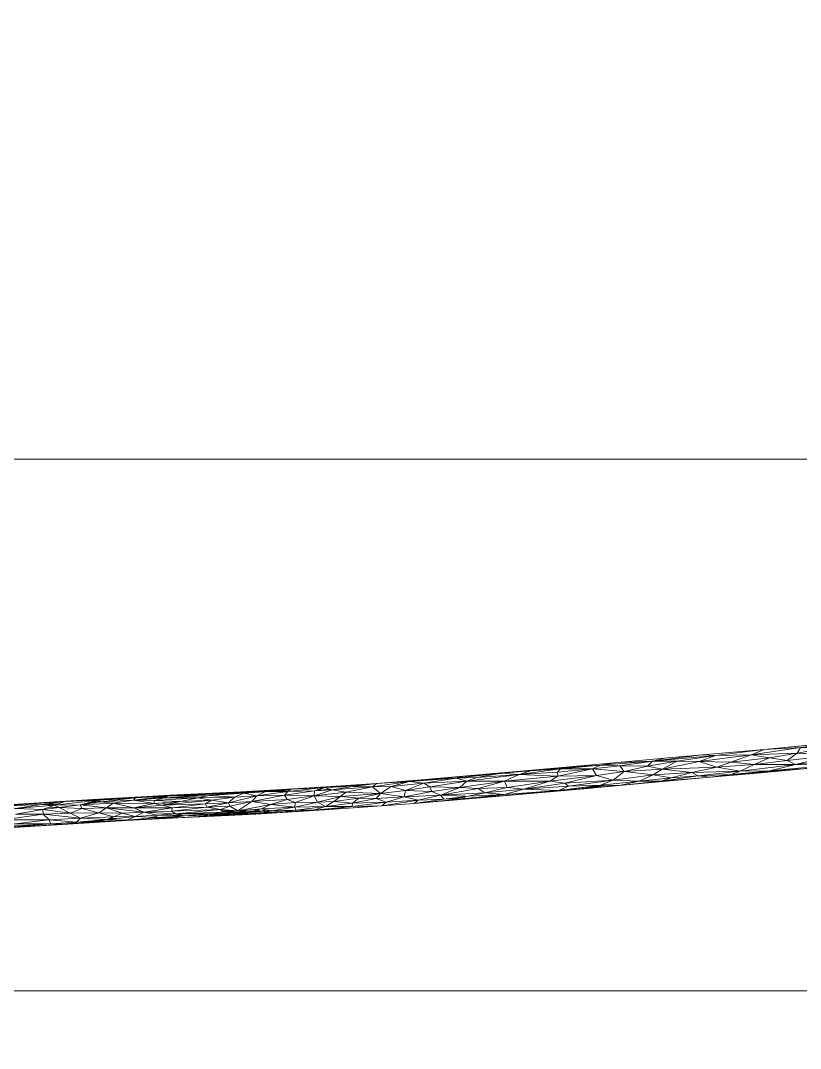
# Model space of a CAD drawing. Header units: inches. Extents: x -1767 to 184, y -1065 to 157.
# Drawn here: x -773.98 to -765.18, y -222.65 to -211.04 of the extents above; entities that cross this region are included whole.
import ezdxf

# ---------------------------------------------------------------- set-up
doc = ezdxf.new("R2010")
doc.units = ezdxf.units.IN
doc.header["$MEASUREMENT"] = 0
for name, color, linetype, lineweight in [('A-DETL-GENF', 92, 'Continuous', 9), ('E-LITE-EQPM', 33, 'Continuous', 9), ('G-IMPT', 8, 'Continuous', 9)]:
    doc.layers.add(name, color=color, linetype=linetype, lineweight=lineweight)

# ---------------------------------------------------------------- blocks, each defined once
blk = doc.blocks.new('flos_pendant16 - flos_pendant - 3D View - _3D__dwg_FLOS_AIM_Pendant_Lamps_dwg-2425-_3D_-V18-FIRST FLOOR')
at = {"layer": 'G-IMPT'}
for p, q in [((-25.214, 1.069), (-26.605, 1.083)), ((-25.214, 1.069), (-26.605, 1.083)), ((-25.096, 0.938), (-26.16, 0.786)), ((-25.096, 0.938), (-26.16, 0.786)), ((-25.951, 1.039), (-25.214, 1.069)), ((-24.395, 1.039), (-25.951, 1.039)), ((-25.951, 1.039), (-25.096, 0.938)), ((-24.395, 1.039), (-25.951, 1.039)), ((-25.096, 0.938), (-25.901, 0.916)), ((-23.974, 1.067), (-25.214, 1.069)), ((-24.395, 1.039), (-25.214, 1.069)), ((-25.214, 1.069), (-23.974, 1.067)), ((-24.571, 1.056), (-25.214, 1.065)), ((-25.214, 1.065), (-24.571, 1.056)), ((-23.974, 1.067), (-25.183, 1.069)), ((-24.395, 1.039), (-25.096, 0.938)), ((-25.096, 0.938), (-24.395, 1.039)), ((-23.622, 0.971), (-25.096, 0.938)), ((-23.622, 0.971), (-25.096, 0.938)), ((-24.892, 0.814), (-25.096, 0.938)), ((-24.007, 0.836), (-25.096, 0.938)), ((-24.892, 0.814), (-25.096, 0.938)), ((-24.892, 0.814), (-24.007, 0.836)), ((-24.007, 0.836), (-24.892, 0.814)), ((-24.571, 1.056), (-24.677, 1.05)), ((-23.974, 1.067), (-24.571, 1.056)), ((-23.416, 1.058), (-24.571, 1.056)), ((-24.395, 1.04), (-24.571, 1.056)), ((-24.436, 0.693), (-24.007, 0.836)), ((-23.974, 1.067), (-24.395, 1.039)), ((-23.383, 1.042), (-24.395, 1.039)), ((-23.622, 0.971), (-24.395, 1.039)), ((-23.622, 0.971), (-24.395, 1.039)), ((-23.622, 0.971), (-24.007, 0.836)), ((-23.622, 0.971), (-24.007, 0.836)), ((-23.023, 0.808), (-24.007, 0.836)), ((-23.405, 0.715), (-24.007, 0.836)), ((-24.007, 0.836), (-23.023, 0.808)), ((-22.822, 1.061), (-23.974, 1.067)), ((-23.383, 1.042), (-23.974, 1.067)), ((-23.416, 1.058), (-23.974, 1.067)), ((-23.383, 1.042), (-23.622, 0.971)), ((-22.503, 0.992), (-23.622, 0.971)), ((-22.346, 0.888), (-23.622, 0.971)), ((-23.023, 0.808), (-23.622, 0.971)), ((-22.346, 0.888), (-23.622, 0.971)), ((-23.023, 0.808), (-23.622, 0.971)), ((-23.416, 1.058), (-23.573, 1.041)), ((-22.822, 1.061), (-23.416, 1.058)), ((-22.991, 1.055), (-23.416, 1.058)), ((-23.196, 1.048), (-23.416, 1.058)), ((-22.822, 1.061), (-23.383, 1.042)), ((-22.503, 0.992), (-23.383, 1.042)), ((-22.346, 0.888), (-23.023, 0.808)), ((-20.397, 1.047), (-22.822, 1.061)), ((-21.522, 1.036), (-22.822, 1.061)), ((-21.89, 1.047), (-22.822, 1.061)), ((-22.822, 1.061), (-22.503, 0.992)), ((-21.522, 1.036), (-22.503, 0.992)), ((-21.522, 1.036), (-22.503, 0.992)), ((-21.788, 0.973), (-22.503, 0.992)), ((-22.346, 0.888), (-22.503, 0.992)), ((-22.346, 0.888), (-22.503, 0.992)), ((-21.788, 0.973), (-22.346, 0.888)), ((-21.574, 0.726), (-22.346, 0.888)), ((-21.326, 0.855), (-22.346, 0.888)), ((-21.326, 0.855), (-22.346, 0.888)), ((-21.574, 0.726), (-22.346, 0.888)), ((-21.89, 1.047), (-22.227, 1.05)), ((-21.89, 1.047), (-21.998, 1.046)), ((-21.89, 1.047), (-21.998, 1.046)), ((-21.056, 1.041), (-21.89, 1.047)), ((-20.397, 1.047), (-21.89, 1.047)), ((-21.788, 0.973), (-21.522, 1.036)), ((-20.939, 0.982), (-21.788, 0.973)), ((-21.788, 0.973), (-20.939, 0.982)), ((-21.788, 0.973), (-21.326, 0.855)), ((-21.788, 0.973), (-21.326, 0.855)), ((-21.574, 0.726), (-21.326, 0.855)), ((-21.326, 0.855), (-21.574, 0.726)), ((-20.397, 1.047), (-21.522, 1.036)), ((-20.939, 0.982), (-21.522, 1.036)), ((-21.522, 1.036), (-20.939, 0.982)), ((-20.939, 0.982), (-21.326, 0.855)), ((-20.939, 0.982), (-21.326, 0.855)), ((-20.254, 0.888), (-21.326, 0.855)), ((-20.254, 0.888), (-21.326, 0.855)), ((-20.562, 0.693), (-21.326, 0.855)), ((-20.939, 0.982), (-20.397, 1.047)), ((-19.905, 0.995), (-20.939, 0.982)), ((-20.939, 0.982), (-20.254, 0.888)), ((-20.562, 0.693), (-20.254, 0.888)), ((-20.397, 1.047), (-19.457, 1.042)), ((-19.905, 0.995), (-20.397, 1.047)), ((-20.397, 1.047), (-19.512, 1.031)), ((-20.302, 1.037), (-19.457, 1.042)), ((-19.905, 0.995), (-20.254, 0.888)), ((-19.064, 0.935), (-20.254, 0.888)), ((-20.254, 0.888), (-19.064, 0.935)), ((-19.831, 0.723), (-20.254, 0.888)), ((-18.97, 0.844), (-20.254, 0.888)), ((-19.831, 0.723), (-20.254, 0.888)), ((-20.254, 0.888), (-18.97, 0.844)), ((-20.013, 1.007), (-19.457, 1.042)), ((-19.345, 1.009), (-20.009, 1.006)), ((-19.345, 1.009), (-20.009, 1.006)), ((-19.905, 0.995), (-19.512, 1.031)), ((-18.786, 1.023), (-19.905, 0.995)), ((-19.905, 0.995), (-19.064, 0.935)), ((-19.905, 0.995), (-19.064, 0.935)), ((-19.831, 0.723), (-18.97, 0.844)), ((-19.512, 1.031), (-19.457, 1.042)), ((-18.786, 1.023), (-19.512, 1.031)), ((-18.25, 1.034), (-19.457, 1.042)), ((-18.786, 1.023), (-19.457, 1.042)), ((-18.891, 1.02), (-19.457, 1.042)), ((-18.786, 1.023), (-19.064, 0.935)), ((-17.879, 0.902), (-19.064, 0.935)), ((-19.064, 0.935), (-18.97, 0.844)), ((-18.97, 0.844), (-19.064, 0.935)), ((-17.879, 0.902), (-18.97, 0.844)), ((-18.585, 0.756), (-18.97, 0.844)), ((-18.97, 0.844), (-18.585, 0.756)), ((-18.786, 1.023), (-18.25, 1.034)), ((-17.343, 0.992), (-18.786, 1.023)), ((-16.606, 1.023), (-18.786, 1.023)), ((-18.786, 1.023), (-17.879, 0.902)), ((-18.585, 0.756), (-17.879, 0.902)), ((-18.585, 0.756), (-17.879, 0.902)), ((-18.462, 1.023), (-18.25, 1.034)), ((-16.606, 1.023), (-18.25, 1.034)), ((-18.029, 1.023), (-18.25, 1.034)), ((-17.343, 0.992), (-17.879, 0.902)), ((-17.343, 0.992), (-17.879, 0.902)), ((-17.879, 0.902), (-17.447, 0.814)), ((-17.879, 0.902), (-16.837, 0.902)), ((-17.879, 0.902), (-17.447, 0.814)), ((-16.837, 0.902), (-17.879, 0.902)), ((-17.447, 0.814), (-16.837, 0.902)), ((-17.343, 0.992), (-16.606, 1.023)), ((-16.226, 1.006), (-17.343, 0.992)), ((-17.343, 0.992), (-16.394, 0.951)), ((-17.343, 0.992), (-16.837, 0.902)), ((-16.394, 0.951), (-17.343, 0.992)), ((-16.394, 0.951), (-16.837, 0.902)), ((-16.394, 0.951), (-16.837, 0.902)), ((-15.668, 0.855), (-16.837, 0.902)), ((-16.675, 0.773), (-16.837, 0.902)), ((-16.675, 0.773), (-16.837, 0.902)), ((-15.668, 0.855), (-16.675, 0.773)), ((-16.606, 1.023), (-14.948, 1.003)), ((-16.308, 1.01), (-16.606, 1.023)), ((-16.606, 1.023), (-15.608, 1.005)), ((-16.606, 1.023), (-16.311, 1.005)), ((-15.74, 0.965), (-16.394, 0.951)), ((-15.668, 0.855), (-16.315, 0.941)), ((-16.226, 1.006), (-16.311, 0.978)), ((-15.845, 0.974), (-16.311, 0.978)), ((-16.311, 0.978), (-15.845, 0.974)), ((-16.242, 1.001), (-15.988, 0.986)), ((-16.242, 1.001), (-15.988, 0.986)), ((-16.226, 1.006), (-14.948, 1.003)), ((-16.226, 1.006), (-15.74, 0.965)), ((-15.74, 0.965), (-16.226, 1.006)), ((-15.668, 0.855), (-16.196, 0.696)), ((-14.948, 1.003), (-15.74, 0.965)), ((-15.066, 0.927), (-15.74, 0.965)), ((-15.668, 0.855), (-15.74, 0.965)), ((-15.066, 0.927), (-15.74, 0.965)), ((-15.066, 0.927), (-15.668, 0.855)), ((-14.706, 0.808), (-15.668, 0.855)), ((-15.443, 0.734), (-15.668, 0.855)), ((-14.948, 1.003), (-15.066, 0.927)), ((-15.066, 0.927), (-14.948, 1.003)), ((-14.093, 0.982), (-15.066, 0.927)), ((-15.066, 0.927), (-14.093, 0.982)), ((-14.217, 0.896), (-15.066, 0.927)), ((-14.706, 0.808), (-15.066, 0.927)), ((-14.217, 0.896), (-15.066, 0.927)), ((-14.706, 0.808), (-15.066, 0.927)), ((-13.832, 0.982), (-14.948, 1.003)), ((-14.093, 0.982), (-14.948, 1.003)), ((-14.948, 1.003), (-13.832, 0.982)), ((-14.217, 0.896), (-14.706, 0.808)), ((-14.093, 0.982), (-14.217, 0.896)), ((-13.312, 0.932), (-14.217, 0.896)), ((-13.323, 0.836), (-14.217, 0.896)), ((-13.964, 0.775), (-14.217, 0.896)), ((-13.964, 0.775), (-14.217, 0.896)), ((-12.567, 0.949), (-14.093, 0.982)), ((-13.312, 0.932), (-14.093, 0.982)), ((-13.832, 0.982), (-14.093, 0.982)), ((-13.323, 0.836), (-13.964, 0.775)), ((-12.567, 0.949), (-13.832, 0.982)), ((-13.367, 0.966), (-13.832, 0.982)), ((-13.832, 0.982), (-13.644, 0.972)), ((-13.323, 0.836), (-13.507, 0.726)), ((-13.323, 0.836), (-13.507, 0.726)), ((-13.312, 0.932), (-13.323, 0.836)), ((-12.608, 0.863), (-13.323, 0.836)), ((-13.323, 0.836), (-12.837, 0.748)), ((-12.567, 0.949), (-13.312, 0.932)), ((-12.278, 0.927), (-13.312, 0.932)), ((-12.608, 0.863), (-13.312, 0.932)), ((-13.312, 0.932), (-12.278, 0.927)), ((-12.608, 0.863), (-13.312, 0.932)), ((-12.611, 0.94), (-12.846, 0.93)), ((-12.608, 0.863), (-12.837, 0.748)), ((-12.608, 0.863), (-12.837, 0.748)), ((-12.611, 0.94), (-12.812, 0.943)), ((-12.611, 0.94), (-12.812, 0.943)), ((-12.611, 0.94), (-12.741, 0.945)), ((-11.745, 0.916), (-12.611, 0.94)), ((-12.478, 0.928), (-12.611, 0.94)), ((-12.278, 0.927), (-12.608, 0.863)), ((-11.811, 0.883), (-12.608, 0.863)), ((-11.811, 0.883), (-12.608, 0.863)), ((-11.797, 0.797), (-12.608, 0.863)), ((-12.408, 0.726), (-12.608, 0.863)), ((-10.75, 0.883), (-12.567, 0.949)), ((-11.745, 0.916), (-12.567, 0.949)), ((-11.459, 0.907), (-12.567, 0.949)), ((-12.567, 0.949), (-12.278, 0.927)), ((-11.459, 0.907), (-12.567, 0.949)), ((-11.459, 0.907), (-12.278, 0.927)), ((-11.811, 0.883), (-12.278, 0.927)), ((-11.797, 0.797), (-11.811, 0.883)), ((-11.459, 0.907), (-11.802, 0.883)), ((-11.17, 0.836), (-11.802, 0.882)), ((-10.931, 0.869), (-11.802, 0.882)), ((-11.17, 0.836), (-11.802, 0.882)), ((-11.745, 0.916), (-11.799, 0.905)), ((-11.17, 0.836), (-11.797, 0.797)), ((-10.75, 0.883), (-11.745, 0.916)), ((-11.234, 0.894), (-11.745, 0.916)), ((-11.488, 0.859), (-11.745, 0.916)), ((-10.75, 0.883), (-11.459, 0.907)), ((-10.931, 0.869), (-11.459, 0.907)), ((-11.234, 0.894), (-11.423, 0.854)), ((-10.258, 0.839), (-11.234, 0.894)), ((-10.027, 0.85), (-11.234, 0.894)), ((-10.75, 0.883), (-11.234, 0.894)), ((-11.234, 0.894), (-10.898, 0.819)), ((-10.898, 0.819), (-11.171, 0.834)), ((-11.17, 0.836), (-10.931, 0.869)), ((-10.568, 0.814), (-11.17, 0.836)), ((-10.909, 0.764), (-11.17, 0.836)), ((-11.17, 0.836), (-10.909, 0.764)), ((-10.898, 0.819), (-11.018, 0.794)), ((-10.898, 0.819), (-11.018, 0.794)), ((-10.75, 0.883), (-10.931, 0.869)), ((-10.112, 0.833), (-10.931, 0.869)), ((-10.568, 0.814), (-10.931, 0.869)), ((-10.258, 0.839), (-10.898, 0.819)), ((-10.233, 0.808), (-10.898, 0.819)), ((-10.126, 0.742), (-10.898, 0.819)), ((-10.742, 0.761), (-10.898, 0.819)), ((-9.884, 0.844), (-10.75, 0.883)), ((-10.112, 0.833), (-10.75, 0.883)), ((-10.027, 0.85), (-10.75, 0.883)), ((-10.112, 0.833), (-10.568, 0.814)), ((-10.258, 0.839), (-10.027, 0.85)), ((-10.112, 0.832), (-10.258, 0.839)), ((-10.233, 0.808), (-10.258, 0.839)), ((-10.258, 0.839), (-10.112, 0.833)), ((-10.112, 0.832), (-10.258, 0.839)), ((-10.258, 0.839), (-10.112, 0.833)), ((-10.112, 0.833), (-9.884, 0.844)), ((-8.355, 0.77), (-10.112, 0.833)), ((-8.861, 0.751), (-10.112, 0.833)), ((-10.112, 0.833), (-9.609, 0.773)), ((-10.027, 0.85), (-8.691, 0.789)), ((-10.027, 0.85), (-8.473, 0.773)), ((-10.027, 0.85), (-8.473, 0.773)), ((-9.884, 0.844), (-8.691, 0.789)), ((-8.355, 0.77), (-9.884, 0.844)), ((-24.892, 0.814), (-26.16, 0.786)), ((-24.892, 0.814), (-26.16, 0.786)), ((-25.17, 0.641), (-26.16, 0.786)), ((-25.17, 0.641), (-25.912, 0.58)), ((-25.912, 0.58), (-25.17, 0.641)), ((-25.274, 0.498), (-25.912, 0.58)), ((-25.17, 0.641), (-25.274, 0.498)), ((-23.96, 0.572), (-25.274, 0.498)), ((-25.274, 0.498), (-23.96, 0.572)), ((-25.17, 0.641), (-24.892, 0.814)), ((-25.17, 0.641), (-24.892, 0.814)), ((-24.436, 0.693), (-25.17, 0.641)), ((-24.436, 0.693), (-25.17, 0.641)), ((-25.17, 0.641), (-23.96, 0.572)), ((-24.436, 0.693), (-24.892, 0.814)), ((-24.892, 0.814), (-24.436, 0.693)), ((-24.436, 0.693), (-23.405, 0.715)), ((-24.436, 0.693), (-23.96, 0.572)), ((-24.312, 0.462), (-23.96, 0.572)), ((-23.405, 0.715), (-23.96, 0.572)), ((-23.405, 0.715), (-23.96, 0.572)), ((-22.572, 0.616), (-23.96, 0.572)), ((-23.017, 0.495), (-23.96, 0.572)), ((-23.023, 0.808), (-23.405, 0.715)), ((-23.405, 0.715), (-23.023, 0.808)), ((-22.572, 0.616), (-23.405, 0.715)), ((-22.572, 0.616), (-23.405, 0.715)), ((-21.574, 0.726), (-23.023, 0.808)), ((-22.572, 0.616), (-23.023, 0.808)), ((-23.023, 0.808), (-22.572, 0.616)), ((-23.017, 0.495), (-22.572, 0.616)), ((-21.986, 0.55), (-23.017, 0.495)), ((-21.574, 0.726), (-22.572, 0.616)), ((-22.572, 0.616), (-21.574, 0.726)), ((-21.986, 0.55), (-22.572, 0.616)), ((-21.986, 0.55), (-22.572, 0.616)), ((-21.986, 0.55), (-21.574, 0.726)), ((-21.574, 0.726), (-21.986, 0.55)), ((-21.194, 0.608), (-21.986, 0.55)), ((-21.34, 0.489), (-21.986, 0.55)), ((-21.34, 0.489), (-21.986, 0.55)), ((-20.562, 0.693), (-21.574, 0.726)), ((-21.194, 0.608), (-21.574, 0.726)), ((-21.34, 0.489), (-21.194, 0.608)), ((-21.194, 0.608), (-21.34, 0.489)), ((-20.562, 0.693), (-21.194, 0.608)), ((-20.463, 0.531), (-21.194, 0.608)), ((-20.562, 0.693), (-19.831, 0.723)), ((-19.74, 0.542), (-20.562, 0.693)), ((-20.562, 0.693), (-20.463, 0.531)), ((-18.585, 0.756), (-19.831, 0.723)), ((-18.808, 0.649), (-19.831, 0.723)), ((-19.74, 0.542), (-19.831, 0.723)), ((-19.831, 0.723), (-19.74, 0.542)), ((-18.808, 0.649), (-19.74, 0.542)), ((-18.585, 0.756), (-18.808, 0.649)), ((-18.808, 0.649), (-18.585, 0.756)), ((-17.392, 0.646), (-18.808, 0.649)), ((-18.808, 0.649), (-17.788, 0.506)), ((-18.808, 0.649), (-18.805, 0.542)), ((-17.392, 0.646), (-18.808, 0.649)), ((-18.585, 0.756), (-17.447, 0.814)), ((-18.585, 0.756), (-17.447, 0.814)), ((-18.585, 0.756), (-17.392, 0.646)), ((-18.585, 0.756), (-17.392, 0.646)), ((-17.392, 0.646), (-17.788, 0.506)), ((-17.392, 0.646), (-17.788, 0.506)), ((-16.394, 0.547), (-17.788, 0.506)), ((-17.788, 0.506), (-16.394, 0.547)), ((-16.675, 0.773), (-17.447, 0.814)), ((-17.392, 0.646), (-17.447, 0.814)), ((-17.392, 0.646), (-17.447, 0.814)), ((-17.447, 0.814), (-16.675, 0.773)), ((-16.675, 0.773), (-17.392, 0.646)), ((-17.392, 0.646), (-16.675, 0.773)), ((-16.196, 0.696), (-17.392, 0.646)), ((-16.394, 0.547), (-17.392, 0.646)), ((-16.394, 0.547), (-17.392, 0.646)), ((-16.196, 0.696), (-16.675, 0.773)), ((-16.394, 0.547), (-16.669, 0.476)), ((-16.669, 0.476), (-16.394, 0.547)), ((-16.196, 0.696), (-16.394, 0.547)), ((-15.41, 0.605), (-16.394, 0.547)), ((-15.259, 0.492), (-16.394, 0.547)), ((-16.122, 0.443), (-16.394, 0.547)), ((-15.443, 0.734), (-16.196, 0.696)), ((-15.41, 0.605), (-16.196, 0.696)), ((-14.706, 0.808), (-15.443, 0.734)), ((-15.443, 0.734), (-14.706, 0.808)), ((-15.443, 0.734), (-14.753, 0.638)), ((-15.443, 0.734), (-15.41, 0.605)), ((-15.443, 0.734), (-14.753, 0.638)), ((-14.753, 0.638), (-15.41, 0.605)), ((-15.41, 0.605), (-15.259, 0.492)), ((-14.753, 0.638), (-15.259, 0.492)), ((-14.706, 0.808), (-14.753, 0.638)), ((-14.706, 0.808), (-14.753, 0.638)), ((-14.085, 0.657), (-14.753, 0.638)), ((-14.39, 0.495), (-14.753, 0.638)), ((-14.753, 0.638), (-14.39, 0.495)), ((-14.085, 0.657), (-14.706, 0.808)), ((-13.964, 0.775), (-14.706, 0.808)), ((-14.085, 0.657), (-14.39, 0.495)), ((-14.39, 0.495), (-14.085, 0.657)), ((-14.085, 0.657), (-13.964, 0.775)), ((-14.085, 0.657), (-13.964, 0.775)), ((-13.507, 0.726), (-14.085, 0.657)), ((-13.507, 0.726), (-14.085, 0.657)), ((-13.029, 0.635), (-14.085, 0.657)), ((-13.183, 0.531), (-14.085, 0.657)), ((-13.895, 0.462), (-14.085, 0.657)), ((-14.085, 0.657), (-13.029, 0.635)), ((-13.183, 0.531), (-14.085, 0.657)), ((-14.085, 0.657), (-13.895, 0.462)), ((-13.507, 0.726), (-13.964, 0.775)), ((-12.837, 0.748), (-13.507, 0.726)), ((-13.507, 0.726), (-12.837, 0.748)), ((-13.029, 0.635), (-13.507, 0.726)), ((-13.029, 0.635), (-13.507, 0.726)), ((-13.029, 0.635), (-13.183, 0.531)), ((-12.336, 0.55), (-13.183, 0.531)), ((-13.029, 0.635), (-12.837, 0.748)), ((-12.408, 0.726), (-13.029, 0.635)), ((-12.336, 0.55), (-13.029, 0.635)), ((-12.408, 0.726), (-12.837, 0.748)), ((-12.336, 0.55), (-12.826, 0.44)), ((-11.797, 0.797), (-12.408, 0.726)), ((-12.408, 0.726), (-11.797, 0.797)), ((-12.336, 0.55), (-12.408, 0.726)), ((-11.819, 0.676), (-12.408, 0.726)), ((-11.819, 0.676), (-12.408, 0.726)), ((-12.336, 0.55), (-12.358, 0.423)), ((-12.336, 0.55), (-12.358, 0.423)), ((-12.336, 0.55), (-11.819, 0.676)), ((-11.613, 0.577), (-12.336, 0.55)), ((-11.558, 0.456), (-12.336, 0.55)), ((-11.797, 0.797), (-11.819, 0.676)), ((-11.159, 0.671), (-11.819, 0.676)), ((-11.613, 0.577), (-11.819, 0.676)), ((-11.613, 0.577), (-11.819, 0.676)), ((-11.159, 0.671), (-11.797, 0.797)), ((-10.909, 0.764), (-11.797, 0.797)), ((-11.159, 0.671), (-11.613, 0.577)), ((-10.676, 0.547), (-11.613, 0.577)), ((-11.558, 0.456), (-11.613, 0.577)), ((-10.676, 0.547), (-11.558, 0.456)), ((-11.159, 0.671), (-10.909, 0.764)), ((-10.282, 0.751), (-11.159, 0.671)), ((-10.676, 0.547), (-11.159, 0.671)), ((-10.568, 0.814), (-10.909, 0.764)), ((-10.282, 0.751), (-10.909, 0.764)), ((-10.909, 0.764), (-10.282, 0.751)), ((-10.821, 0.404), (-10.676, 0.547)), ((-10.821, 0.404), (-10.676, 0.547)), ((-10.282, 0.751), (-10.676, 0.547)), ((-10.09, 0.61), (-10.676, 0.547)), ((-10.09, 0.61), (-10.676, 0.547)), ((-10.057, 0.517), (-10.676, 0.547)), ((-9.609, 0.773), (-10.568, 0.814)), ((-9.876, 0.751), (-10.568, 0.814)), ((-10.568, 0.814), (-10.282, 0.751)), ((-9.876, 0.751), (-10.282, 0.751)), ((-10.09, 0.61), (-10.282, 0.751)), ((-9.832, 0.676), (-10.282, 0.751)), ((-10.282, 0.751), (-9.876, 0.751)), ((-9.646, 0.77), (-10.233, 0.808)), ((-9.384, 0.785), (-10.233, 0.808)), ((-10.233, 0.808), (-10.126, 0.742)), ((-9.867, 0.737), (-10.126, 0.742)), ((-9.855, 0.716), (-10.126, 0.742)), ((-10.126, 0.742), (-9.855, 0.716)), ((-10.126, 0.742), (-9.867, 0.737)), ((-10.09, 0.61), (-9.832, 0.676)), ((-9.48, 0.575), (-10.09, 0.61)), ((-10.057, 0.517), (-10.09, 0.61)), ((-9.48, 0.575), (-10.057, 0.517)), ((-10.057, 0.517), (-9.48, 0.575)), ((-9.609, 0.773), (-9.876, 0.751)), ((-8.641, 0.674), (-9.876, 0.751)), ((-9.876, 0.751), (-9.832, 0.676)), ((-8.641, 0.674), (-9.832, 0.676)), ((-8.531, 0.597), (-9.832, 0.676)), ((-9.48, 0.575), (-9.832, 0.676)), ((-8.641, 0.674), (-9.609, 0.773)), ((-8.861, 0.751), (-9.609, 0.773)), ((-8.531, 0.597), (-9.48, 0.575)), ((-9.48, 0.575), (-8.572, 0.514)), ((-9.48, 0.575), (-9.447, 0.489)), ((-9.48, 0.575), (-9.447, 0.489)), ((-8.355, 0.77), (-8.861, 0.751)), ((-8.641, 0.674), (-8.861, 0.751)), ((-8.861, 0.751), (-8.121, 0.726)), ((-8.861, 0.751), (-8.141, 0.66)), ((-8.751, 0.712), (-8.555, 0.712)), ((-8.751, 0.712), (-8.555, 0.712)), ((-8.691, 0.789), (-7.327, 0.731)), ((-8.355, 0.77), (-8.691, 0.789)), ((-8.691, 0.789), (-8.511, 0.775)), ((-8.641, 0.674), (-7.803, 0.553)), ((-8.641, 0.674), (-8.531, 0.597)), ((-8.641, 0.674), (-8.141, 0.66)), ((-8.618, 0.76), (-8.121, 0.726)), ((-8.121, 0.726), (-8.618, 0.76)), ((-8.531, 0.597), (-8.572, 0.514)), ((-7.803, 0.553), (-8.572, 0.514)), ((-7.803, 0.553), (-8.531, 0.597)), ((-8.478, 0.669), (-8.313, 0.682)), ((-8.478, 0.669), (-8.313, 0.682)), ((-8.473, 0.773), (-7.298, 0.719)), ((-8.473, 0.773), (-7.298, 0.719)), ((-8.424, 0.767), (-8.032, 0.725)), ((-8.032, 0.725), (-8.424, 0.767)), ((-8.355, 0.77), (-8.121, 0.726)), ((-8.355, 0.77), (-7.324, 0.72)), ((-8.355, 0.77), (-7.327, 0.731)), ((-8.355, 0.768), (-7.327, 0.731)), ((-8.121, 0.726), (-8.141, 0.66)), ((-7.803, 0.553), (-8.141, 0.66)), ((-8.141, 0.66), (-7.566, 0.646)), ((-8.141, 0.66), (-7.803, 0.553)), ((-8.13, 0.695), (-7.986, 0.706)), ((-8.13, 0.695), (-7.986, 0.706)), ((-8.121, 0.726), (-7.324, 0.72)), ((-8.121, 0.726), (-7.566, 0.646)), ((-7.803, 0.553), (-7.566, 0.646)), ((-7.803, 0.553), (-6.829, 0.346)), ((-7.803, 0.553), (-7.233, 0.52)), ((-7.803, 0.553), (-7.55, 0.41)), ((-7.324, 0.72), (-7.566, 0.646)), ((-6.813, 0.649), (-7.566, 0.646)), ((-7.233, 0.52), (-7.566, 0.646)), ((-6.997, 0.602), (-7.566, 0.646)), ((-7.233, 0.52), (-7.566, 0.646)), ((-5.686, 0.668), (-7.327, 0.731)), ((-6.48, 0.682), (-7.327, 0.731)), ((-7.324, 0.72), (-7.327, 0.731)), ((-7.327, 0.731), (-7.298, 0.724)), ((-7.327, 0.731), (-6.194, 0.687)), ((-6.48, 0.682), (-7.324, 0.72)), ((-7.324, 0.72), (-6.813, 0.649)), ((-6.384, 0.66), (-7.269, 0.718)), ((-7.269, 0.718), (-6.194, 0.687)), ((-7.269, 0.718), (-6.384, 0.66)), ((-7.233, 0.52), (-6.997, 0.602)), ((-6.997, 0.602), (-7.233, 0.52)), ((-6.88, 0.632), (-7.175, 0.648)), ((-7.175, 0.648), (-6.88, 0.632)), ((-6.813, 0.649), (-6.997, 0.602)), ((-6.123, 0.553), (-6.997, 0.602)), ((-6.612, 0.454), (-6.997, 0.602)), ((-6.384, 0.66), (-6.847, 0.654)), ((-6.48, 0.682), (-6.813, 0.649)), ((-6.123, 0.553), (-6.813, 0.649)), ((-6.004, 0.643), (-6.813, 0.649)), ((-6.123, 0.553), (-6.612, 0.454)), ((-6.004, 0.643), (-6.48, 0.682)), ((-5.686, 0.668), (-6.48, 0.682)), ((-6.384, 0.66), (-6.194, 0.687)), ((-6.004, 0.645), (-6.384, 0.66)), ((-5.686, 0.668), (-6.194, 0.687)), ((-6.194, 0.687), (-4.492, 0.635)), ((-5.791, 0.638), (-6.194, 0.687)), ((-6.194, 0.687), (-5.586, 0.657)), ((-6.123, 0.553), (-6.004, 0.643)), ((-5.856, 0.393), (-6.123, 0.553)), ((-5.29, 0.514), (-6.123, 0.553)), ((-6.123, 0.553), (-5.147, 0.355)), ((-6.004, 0.643), (-5.686, 0.668)), ((-5.29, 0.514), (-6.004, 0.643)), ((-6.004, 0.643), (-5.323, 0.627)), ((-5.323, 0.627), (-6.004, 0.643)), ((-5.686, 0.668), (-3.921, 0.608)), ((-5.686, 0.668), (-4.492, 0.635)), ((-5.686, 0.668), (-5.323, 0.627)), ((-5.29, 0.514), (-5.323, 0.627)), ((-3.921, 0.608), (-5.323, 0.627)), ((-4.077, 0.575), (-5.323, 0.627)), ((-4.377, 0.533), (-5.323, 0.627)), ((-25.274, 0.498), (-26.808, 0.525)), ((-26.215, 0.465), (-25.274, 0.498)), ((-26.215, 0.465), (-24.312, 0.462)), ((-24.312, 0.462), (-25.274, 0.498)), ((-23.017, 0.495), (-24.312, 0.462)), ((-22.668, 0.451), (-24.312, 0.462)), ((-21.34, 0.489), (-23.017, 0.495)), ((-22.668, 0.451), (-23.017, 0.495)), ((-21.34, 0.489), (-22.668, 0.451)), ((-21.667, 0.443), (-22.668, 0.451)), ((-21.667, 0.443), (-22.668, 0.451)), ((-21.34, 0.489), (-21.667, 0.443)), ((-21.34, 0.489), (-21.667, 0.443)), ((-20.411, 0.434), (-21.667, 0.443)), ((-21.34, 0.489), (-20.463, 0.531)), ((-19.963, 0.465), (-21.34, 0.489)), ((-21.34, 0.489), (-20.411, 0.434)), ((-19.74, 0.542), (-20.463, 0.531)), ((-19.963, 0.465), (-20.463, 0.531)), ((-19.963, 0.465), (-20.411, 0.434)), ((-18.94, 0.426), (-20.411, 0.434)), ((-19.74, 0.542), (-19.963, 0.465)), ((-19.74, 0.542), (-19.963, 0.465)), ((-18.94, 0.426), (-19.963, 0.465)), ((-18.893, 0.459), (-19.963, 0.465)), ((-19.963, 0.465), (-18.94, 0.426)), ((-19.652, 0.459), (-19.786, 0.458)), ((-19.652, 0.459), (-19.786, 0.458)), ((-18.805, 0.542), (-19.74, 0.542)), ((-19.74, 0.542), (-18.893, 0.459)), ((-18.893, 0.459), (-19.74, 0.542)), ((-18.376, 0.44), (-19.652, 0.459)), ((-19.135, 0.434), (-19.652, 0.459)), ((-18.376, 0.44), (-19.652, 0.459)), ((-18.376, 0.44), (-19.135, 0.434)), ((-18.376, 0.44), (-19.135, 0.434)), ((-18.94, 0.426), (-19.135, 0.434)), ((-18.94, 0.426), (-18.893, 0.459)), ((-18.096, 0.44), (-18.94, 0.426)), ((-18.376, 0.44), (-18.94, 0.426)), ((-17.332, 0.429), (-18.94, 0.426)), ((-16.815, 0.412), (-18.94, 0.426)), ((-18.805, 0.542), (-18.893, 0.459)), ((-17.788, 0.506), (-18.893, 0.459)), ((-18.096, 0.44), (-18.893, 0.459)), ((-17.788, 0.506), (-18.805, 0.542)), ((-17.788, 0.506), (-18.805, 0.542)), ((-16.815, 0.412), (-18.376, 0.44)), ((-18.096, 0.437), (-18.376, 0.44)), ((-17.788, 0.506), (-18.096, 0.44)), ((-17.332, 0.429), (-18.096, 0.44)), ((-16.669, 0.476), (-17.788, 0.506)), ((-17.332, 0.429), (-17.788, 0.506)), ((-17.332, 0.429), (-17.788, 0.506)), ((-16.669, 0.476), (-17.332, 0.429)), ((-16.122, 0.443), (-17.332, 0.429)), ((-17.191, 0.429), (-17.332, 0.43)), ((-17.332, 0.43), (-17.191, 0.429)), ((-16.298, 0.412), (-17.332, 0.429)), ((-16.815, 0.412), (-17.332, 0.429)), ((-16.298, 0.412), (-17.332, 0.429)), ((-16.815, 0.412), (-17.191, 0.429)), ((-16.666, 0.436), (-16.815, 0.412)), ((-15.234, 0.415), (-16.815, 0.412)), ((-16.815, 0.412), (-15.297, 0.399)), ((-16.298, 0.412), (-16.815, 0.412)), ((-16.122, 0.443), (-16.669, 0.476)), ((-16.298, 0.412), (-16.122, 0.443)), ((-14.882, 0.415), (-16.298, 0.412)), ((-16.298, 0.412), (-15.297, 0.399)), ((-15.259, 0.492), (-16.122, 0.443)), ((-16.122, 0.443), (-15.259, 0.492)), ((-14.882, 0.415), (-16.122, 0.443)), ((-15.234, 0.415), (-16.122, 0.443)), ((-15.234, 0.415), (-16.122, 0.443)), ((-14.882, 0.415), (-15.297, 0.399)), ((-15.234, 0.415), (-15.297, 0.399)), ((-14.005, 0.382), (-15.297, 0.399)), ((-14.277, 0.388), (-15.297, 0.399)), ((-14.39, 0.495), (-15.259, 0.492)), ((-14.882, 0.415), (-15.259, 0.492)), ((-15.107, 0.42), (-15.234, 0.415)), ((-15.107, 0.42), (-15.234, 0.415)), ((-14.277, 0.388), (-15.234, 0.415)), ((-14.39, 0.495), (-14.882, 0.415)), ((-13.895, 0.462), (-14.882, 0.415)), ((-14.005, 0.382), (-14.882, 0.415)), ((-13.895, 0.462), (-14.39, 0.495)), ((-12.666, 0.341), (-14.277, 0.388)), ((-14.005, 0.382), (-14.277, 0.388)), ((-13.276, 0.363), (-14.277, 0.388)), ((-14.005, 0.382), (-13.895, 0.462)), ((-14.005, 0.382), (-13.381, 0.399)), ((-12.611, 0.357), (-14.005, 0.382)), ((-12.666, 0.341), (-14.005, 0.382)), ((-13.183, 0.531), (-13.895, 0.462)), ((-12.826, 0.44), (-13.895, 0.462)), ((-13.381, 0.399), (-13.895, 0.462)), ((-13.276, 0.363), (-13.789, 0.388)), ((-13.276, 0.363), (-13.59, 0.393)), ((-12.826, 0.44), (-13.381, 0.399)), ((-12.611, 0.357), (-13.381, 0.399)), ((-12.714, 0.363), (-13.276, 0.363)), ((-12.666, 0.341), (-13.276, 0.363)), ((-12.714, 0.363), (-13.276, 0.363)), ((-12.826, 0.44), (-13.183, 0.531)), ((-12.358, 0.423), (-12.826, 0.44)), ((-12.611, 0.357), (-12.826, 0.44)), ((-12.441, 0.421), (-12.769, 0.418)), ((-12.441, 0.421), (-12.769, 0.418)), ((-11.498, 0.3), (-12.666, 0.341)), ((-11.742, 0.319), (-12.666, 0.341)), ((-12.358, 0.423), (-12.611, 0.357)), ((-12.358, 0.423), (-12.611, 0.357)), ((-12.441, 0.421), (-12.611, 0.363)), ((-12.611, 0.363), (-12.441, 0.421)), ((-11.649, 0.366), (-12.611, 0.357)), ((-11.742, 0.319), (-12.611, 0.357)), ((-11.558, 0.456), (-12.358, 0.423)), ((-11.649, 0.366), (-12.358, 0.423)), ((-11.498, 0.3), (-12.171, 0.338)), ((-11.649, 0.366), (-11.742, 0.319)), ((-11.041, 0.322), (-11.742, 0.319)), ((-10.852, 0.286), (-11.742, 0.319)), ((-11.498, 0.3), (-11.742, 0.319)), ((-11.498, 0.3), (-11.73, 0.325)), ((-11.489, 0.335), (-11.692, 0.344)), ((-11.489, 0.335), (-11.692, 0.344)), ((-11.649, 0.366), (-11.558, 0.456)), ((-10.821, 0.404), (-11.649, 0.366)), ((-11.041, 0.322), (-11.649, 0.366)), ((-11.649, 0.366), (-11.041, 0.322)), ((-11.489, 0.335), (-11.621, 0.367)), ((-10.821, 0.404), (-11.558, 0.456)), ((-10.821, 0.404), (-11.558, 0.456)), ((-11.489, 0.335), (-11.498, 0.3)), ((-10.409, 0.258), (-11.498, 0.3)), ((-10.978, 0.286), (-11.498, 0.3)), ((-10.852, 0.286), (-11.498, 0.3)), ((-10.775, 0.308), (-11.489, 0.335)), ((-10.978, 0.286), (-11.489, 0.335)), ((-10.821, 0.404), (-11.041, 0.322)), ((-10.486, 0.302), (-11.041, 0.322)), ((-10.852, 0.286), (-11.041, 0.322)), ((-10.775, 0.308), (-10.978, 0.286)), ((-10.013, 0.245), (-10.978, 0.286)), ((-10.409, 0.258), (-10.978, 0.286)), ((-10.486, 0.302), (-10.852, 0.286)), ((-10.409, 0.258), (-10.852, 0.286)), ((-9.455, 0.225), (-10.852, 0.286)), ((-10.062, 0.267), (-10.852, 0.286)), ((-10.852, 0.286), (-9.455, 0.225)), ((-10.057, 0.517), (-10.821, 0.404)), ((-10.821, 0.404), (-10.057, 0.517)), ((-10.227, 0.385), (-10.821, 0.404)), ((-10.821, 0.404), (-10.486, 0.302)), ((-10.134, 0.269), (-10.775, 0.308)), ((-10.013, 0.245), (-10.775, 0.308)), ((-10.227, 0.385), (-10.486, 0.302)), ((-9.565, 0.278), (-10.486, 0.302)), ((-10.062, 0.267), (-10.486, 0.302)), ((-9.565, 0.278), (-10.486, 0.302)), ((-10.134, 0.269), (-10.309, 0.298)), ((-10.134, 0.269), (-10.309, 0.298)), ((-10.057, 0.517), (-10.227, 0.385)), ((-9.614, 0.41), (-10.227, 0.385)), ((-10.227, 0.385), (-9.614, 0.41)), ((-9.265, 0.313), (-10.227, 0.385)), ((-9.565, 0.278), (-10.227, 0.385)), ((-9.565, 0.278), (-10.227, 0.385)), ((-10.227, 0.385), (-9.265, 0.313)), ((-9.565, 0.278), (-10.062, 0.267)), ((-9.447, 0.489), (-10.057, 0.517)), ((-9.614, 0.41), (-10.057, 0.517)), ((-9.614, 0.41), (-10.057, 0.517)), ((-9.447, 0.489), (-9.614, 0.41)), ((-8.303, 0.412), (-9.614, 0.41)), ((-9.265, 0.313), (-9.614, 0.41)), ((-8.795, 0.366), (-9.614, 0.41)), ((-9.265, 0.313), (-9.565, 0.278)), ((-9.265, 0.313), (-9.565, 0.278)), ((-8.38, 0.225), (-9.565, 0.278)), ((-9.565, 0.278), (-8.479, 0.192)), ((-8.572, 0.514), (-9.447, 0.489)), ((-9.447, 0.489), (-8.303, 0.412)), ((-9.265, 0.313), (-8.795, 0.366)), ((-8.105, 0.269), (-9.265, 0.313)), ((-8.38, 0.225), (-9.265, 0.313)), ((-8.38, 0.225), (-9.265, 0.313)), ((-8.795, 0.366), (-8.303, 0.412)), ((-8.105, 0.269), (-8.795, 0.366)), ((-8.795, 0.366), (-8.094, 0.352)), ((-8.105, 0.269), (-8.795, 0.366)), ((-8.795, 0.366), (-8.094, 0.352)), ((-8.572, 0.514), (-8.303, 0.412)), ((-8.572, 0.514), (-7.55, 0.41)), ((-8.434, 0.4), (-8.298, 0.356)), ((-8.434, 0.4), (-8.298, 0.356)), ((-8.303, 0.412), (-8.094, 0.352)), ((-8.303, 0.412), (-7.55, 0.41)), ((-8.094, 0.352), (-8.303, 0.412)), ((-8.105, 0.269), (-8.094, 0.352)), ((-8.094, 0.352), (-7.55, 0.41)), ((-8.094, 0.352), (-7.566, 0.209)), ((-8.094, 0.352), (-7.016, 0.236)), ((-6.829, 0.346), (-7.55, 0.41)), ((-7.55, 0.41), (-7.016, 0.236)), ((-6.829, 0.346), (-7.233, 0.52)), ((-7.233, 0.52), (-6.612, 0.454)), ((-7.233, 0.52), (-6.829, 0.346)), ((-6.829, 0.346), (-7.016, 0.236)), ((-6.829, 0.346), (-6.612, 0.454)), ((-6.829, 0.346), (-6.612, 0.454)), ((-6.18, 0.297), (-6.829, 0.346)), ((-6.147, 0.198), (-6.829, 0.346)), ((-6.18, 0.297), (-6.829, 0.346)), ((-5.856, 0.393), (-6.612, 0.454)), ((-6.18, 0.297), (-6.612, 0.454)), ((-6.612, 0.454), (-6.18, 0.297)), ((-5.856, 0.393), (-6.18, 0.297)), ((-5.587, 0.22), (-6.18, 0.297)), ((-6.18, 0.297), (-6.147, 0.198)), ((-5.856, 0.393), (-5.587, 0.22)), ((-5.856, 0.393), (-5.147, 0.225)), ((-5.856, 0.393), (-5.147, 0.355)), ((-5.29, 0.514), (-4.377, 0.533)), ((-5.29, 0.514), (-4.074, 0.401)), ((-5.29, 0.514), (-5.147, 0.355)), ((-4.074, 0.401), (-5.29, 0.514)), ((-4.074, 0.401), (-5.147, 0.355)), ((-5.147, 0.355), (-4.074, 0.401)), ((-4.418, 0.278), (-5.147, 0.355)), ((-5.147, 0.225), (-5.147, 0.355)), ((-5.147, 0.225), (-5.147, 0.355)), ((-4.418, 0.278), (-5.147, 0.225)), ((-8.528, 0.17), (-10.409, 0.258)), ((-10.013, 0.245), (-10.409, 0.258)), ((-10.409, 0.258), (-9.455, 0.225)), ((-10.409, 0.258), (-7.935, 0.148)), ((-8.787, 0.201), (-10.134, 0.269)), ((-10.134, 0.269), (-10.013, 0.245)), ((-8.479, 0.192), (-10.062, 0.267)), ((-9.455, 0.225), (-10.062, 0.267)), ((-8.787, 0.201), (-10.013, 0.245)), ((-8.528, 0.17), (-10.013, 0.245)), ((-8.479, 0.192), (-9.455, 0.225)), ((-9.455, 0.225), (-7.935, 0.148)), ((-8.787, 0.201), (-8.909, 0.213)), ((-8.787, 0.201), (-8.528, 0.17)), ((-8.787, 0.201), (-7.926, 0.154)), ((-8.528, 0.17), (-7.173, 0.118)), ((-8.528, 0.17), (-7.926, 0.154)), ((-8.528, 0.17), (-7.935, 0.148)), ((-8.38, 0.225), (-8.479, 0.192)), ((-8.479, 0.192), (-7.566, 0.209)), ((-8.479, 0.192), (-7.624, 0.157)), ((-8.479, 0.192), (-7.935, 0.148)), ((-7.935, 0.148), (-8.479, 0.192)), ((-8.287, 0.196), (-8.422, 0.212)), ((-8.422, 0.212), (-8.287, 0.196)), ((-7.939, 0.202), (-8.401, 0.219)), ((-7.939, 0.202), (-8.401, 0.219)), ((-8.105, 0.269), (-8.38, 0.225)), ((-8.38, 0.225), (-7.566, 0.209)), ((-7.926, 0.154), (-8.133, 0.178)), ((-8.105, 0.269), (-7.566, 0.209)), ((-7.955, 0.253), (-7.779, 0.205)), ((-7.955, 0.253), (-7.779, 0.205)), ((-7.624, 0.157), (-7.935, 0.148)), ((-6.64, 0.096), (-7.935, 0.148)), ((-7.935, 0.148), (-7.173, 0.118)), ((-7.353, 0.146), (-7.926, 0.154)), ((-7.926, 0.154), (-7.173, 0.118)), ((-7.624, 0.157), (-7.566, 0.209)), ((-6.689, 0.17), (-7.624, 0.157)), ((-6.651, 0.124), (-7.624, 0.157)), ((-6.64, 0.096), (-7.624, 0.157)), ((-7.566, 0.209), (-7.016, 0.236)), ((-6.689, 0.17), (-7.566, 0.209)), ((-7.566, 0.209), (-6.689, 0.17)), ((-6.571, 0.11), (-7.173, 0.118)), ((-6.64, 0.096), (-7.173, 0.118)), ((-6.062, 0.074), (-7.173, 0.118)), ((-6.147, 0.198), (-7.016, 0.236)), ((-6.689, 0.17), (-7.016, 0.236)), ((-6.571, 0.11), (-6.999, 0.136)), ((-6.147, 0.198), (-6.689, 0.17)), ((-6.651, 0.124), (-6.689, 0.17)), ((-6.421, 0.158), (-6.674, 0.152)), ((-6.674, 0.152), (-6.421, 0.158)), ((-6.651, 0.124), (-6.147, 0.198)), ((-5.463, 0.14), (-6.651, 0.124)), ((-5.749, 0.074), (-6.651, 0.124)), ((-6.651, 0.124), (-6.64, 0.096)), ((-6.64, 0.096), (-6.062, 0.074)), ((-5.749, 0.074), (-6.64, 0.096)), ((-5.62, 0.06), (-6.64, 0.096)), ((-5.823, 0.08), (-6.571, 0.11)), ((-6.571, 0.11), (-6.062, 0.074)), ((-5.823, 0.08), (-6.571, 0.11)), ((-6.527, 0.179), (-6.342, 0.169)), ((-6.342, 0.169), (-6.527, 0.179)), ((-5.587, 0.22), (-6.147, 0.198)), ((-5.463, 0.14), (-6.147, 0.198)), ((-5.841, 0.079), (-6.062, 0.074)), ((-5.62, 0.06), (-6.062, 0.074)), ((-6.062, 0.074), (-4.608, 0.034)), ((-5.463, 0.14), (-5.749, 0.074)), ((-5.749, 0.074), (-5.136, 0.091)), ((-5.749, 0.074), (-5.62, 0.06)), ((-5.749, 0.074), (-3.398, -0.008)), ((-5.749, 0.074), (-4.022, 0.033)), ((-5.729, 0.079), (-5.613, 0.078)), ((-5.729, 0.079), (-5.613, 0.078)), ((-5.62, 0.06), (-3.398, -0.008)), ((-5.62, 0.06), (-4.601, 0.034)), ((-5.62, 0.06), (-4.601, 0.034)), ((-5.587, 0.22), (-5.147, 0.225)), ((-5.463, 0.14), (-5.587, 0.22)), ((-5.296, 0.185), (-5.556, 0.201)), ((-5.556, 0.201), (-5.296, 0.185)), ((-5.32, 0.119), (-5.529, 0.113)), ((-5.32, 0.119), (-5.529, 0.113)), ((-5.135, 0.095), (-5.529, 0.113)), ((-5.135, 0.095), (-5.529, 0.113)), ((-5.463, 0.14), (-5.147, 0.225)), ((-5.463, 0.14), (-4.426, 0.129)), ((-5.463, 0.14), (-5.136, 0.091)), ((-4.426, 0.129), (-5.147, 0.225)), ((-4.426, 0.129), (-5.136, 0.091)), ((-4.022, 0.033), (-5.136, 0.091)), ((-5.136, 0.091), (-4.022, 0.033))]:
    blk.add_line(p, q, dxfattribs=at)
at = {"layer": 'G-IMPT', "flags": 128}
for points in [[(-24.395, 1.039), (-25.214, 1.069), (-25.951, 1.039), (-25.096, 0.938)], [(-25.951, 1.039), (-25.901, 0.916), (-25.096, 0.938)], [(-25.183, 1.069), (-23.974, 1.067), (-24.571, 1.056), (-23.416, 1.058), (-22.822, 1.061), (-23.383, 1.042)], [(-25.17, 0.641), (-23.96, 0.572), (-24.436, 0.693), (-23.405, 0.715), (-24.007, 0.836)], [(-25.096, 0.938), (-24.007, 0.836), (-24.436, 0.693)], [(-24.395, 1.04), (-24.571, 1.056), (-24.677, 1.05)], [(-23.383, 1.042), (-24.395, 1.039), (-23.974, 1.067), (-22.822, 1.061)], [(-23.383, 1.042), (-23.622, 0.971), (-22.503, 0.992), (-23.383, 1.042), (-23.974, 1.067), (-23.416, 1.058), (-22.991, 1.055)], [(-23.573, 1.041), (-23.416, 1.058), (-23.196, 1.048)], [(-22.346, 0.888), (-23.023, 0.808), (-21.574, 0.726)], [(-22.503, 0.992), (-22.822, 1.061), (-20.397, 1.047), (-21.522, 1.036)], [(-22.227, 1.05), (-21.89, 1.047), (-22.822, 1.061), (-21.522, 1.036), (-21.788, 0.973)], [(-22.503, 0.992), (-21.788, 0.973), (-22.346, 0.888)], [(-21.056, 1.041), (-21.89, 1.047), (-20.397, 1.047), (-20.939, 0.982), (-19.905, 0.995)], [(-21.326, 0.855), (-20.562, 0.693), (-19.831, 0.723)], [(-20.939, 0.982), (-20.254, 0.888), (-20.562, 0.693)], [(-19.905, 0.995), (-19.512, 1.031), (-20.397, 1.047)], [(-15.608, 1.005), (-16.606, 1.023), (-18.25, 1.034), (-19.457, 1.042), (-20.397, 1.047), (-19.905, 0.995), (-20.254, 0.888)], [(-20.302, 1.037), (-19.457, 1.042), (-19.512, 1.031), (-18.786, 1.023), (-19.905, 0.995)], [(-20.013, 1.007), (-19.457, 1.042), (-18.891, 1.02)], [(-18.97, 0.844), (-19.831, 0.723), (-18.585, 0.756)], [(-19.064, 0.935), (-18.786, 1.023), (-19.457, 1.042)], [(-19.064, 0.935), (-17.879, 0.902), (-18.97, 0.844)], [(-17.879, 0.902), (-18.786, 1.023), (-18.25, 1.034)], [(-17.343, 0.992), (-18.786, 1.023), (-16.606, 1.023), (-17.343, 0.992), (-16.226, 1.006)], [(-18.462, 1.023), (-18.25, 1.034), (-18.029, 1.023)], [(-17.447, 0.814), (-16.837, 0.902), (-17.343, 0.992)], [(-16.837, 0.902), (-15.668, 0.855), (-15.74, 0.965), (-16.394, 0.951)], [(-16.196, 0.696), (-16.675, 0.773), (-15.668, 0.855), (-16.315, 0.941)], [(-16.308, 1.01), (-16.606, 1.023), (-16.311, 1.005)], [(-16.311, 0.978), (-16.226, 1.006), (-14.948, 1.003), (-16.606, 1.023)], [(-16.196, 0.696), (-15.668, 0.855), (-15.066, 0.927)], [(-14.217, 0.896), (-14.093, 0.982), (-14.948, 1.003), (-15.74, 0.965)], [(-14.706, 0.808), (-15.668, 0.855), (-15.443, 0.734)], [(-13.964, 0.775), (-14.706, 0.808), (-14.217, 0.896)], [(-13.312, 0.932), (-14.217, 0.896), (-13.323, 0.836)], [(-13.323, 0.836), (-13.312, 0.932), (-14.093, 0.982)], [(-14.093, 0.982), (-12.567, 0.949), (-12.278, 0.927), (-11.459, 0.907), (-11.802, 0.883)], [(-14.093, 0.982), (-13.832, 0.982), (-13.367, 0.966)], [(-13.507, 0.726), (-13.964, 0.775), (-13.323, 0.836)], [(-13.644, 0.972), (-13.832, 0.982), (-12.567, 0.949), (-13.312, 0.932)], [(-12.608, 0.863), (-13.323, 0.836), (-12.837, 0.748)], [(-12.741, 0.945), (-12.611, 0.94), (-12.846, 0.93)], [(-11.488, 0.859), (-11.745, 0.916), (-12.611, 0.94), (-12.478, 0.928)], [(-11.811, 0.883), (-12.278, 0.927), (-12.608, 0.863)], [(-12.608, 0.863), (-11.797, 0.797), (-11.819, 0.676)], [(-11.819, 0.676), (-12.336, 0.55), (-12.408, 0.726), (-12.608, 0.863)], [(-11.802, 0.882), (-10.931, 0.869), (-11.459, 0.907), (-10.75, 0.883), (-12.567, 0.949), (-11.745, 0.916), (-11.799, 0.905)], [(-11.17, 0.836), (-11.797, 0.797), (-11.811, 0.883)], [(-8.641, 0.674), (-9.832, 0.676), (-9.876, 0.751), (-8.641, 0.674), (-9.609, 0.773), (-8.861, 0.751), (-10.112, 0.833), (-9.884, 0.844), (-10.75, 0.883), (-10.027, 0.85), (-10.258, 0.839), (-10.898, 0.819), (-11.234, 0.894), (-11.745, 0.916), (-10.75, 0.883), (-10.931, 0.869), (-11.17, 0.836)], [(-11.423, 0.854), (-11.234, 0.894), (-10.75, 0.883), (-10.112, 0.833), (-10.568, 0.814), (-9.609, 0.773), (-9.876, 0.751)], [(-8.691, 0.789), (-7.327, 0.731), (-8.355, 0.77), (-9.884, 0.844), (-8.691, 0.789), (-10.027, 0.85), (-11.234, 0.894), (-10.258, 0.839), (-10.233, 0.808), (-10.126, 0.742), (-10.898, 0.819), (-10.233, 0.808)], [(-11.171, 0.834), (-10.898, 0.819), (-10.742, 0.761)], [(-10.909, 0.764), (-10.568, 0.814), (-11.17, 0.836)], [(-10.568, 0.814), (-10.931, 0.869), (-10.112, 0.833)], [(-9.609, 0.773), (-10.112, 0.833), (-8.355, 0.77)], [(-26.16, 0.786), (-25.17, 0.641), (-25.274, 0.498)], [(-23.96, 0.572), (-23.017, 0.495), (-22.668, 0.451), (-21.34, 0.489), (-23.017, 0.495), (-24.312, 0.462), (-23.96, 0.572)], [(-23.96, 0.572), (-22.572, 0.616), (-23.017, 0.495), (-21.986, 0.55)], [(-21.986, 0.55), (-21.194, 0.608), (-20.463, 0.531), (-19.963, 0.465), (-21.34, 0.489)], [(-19.74, 0.542), (-20.562, 0.693), (-21.194, 0.608), (-21.574, 0.726), (-20.562, 0.693)], [(-20.562, 0.693), (-20.463, 0.531), (-19.74, 0.542)], [(-18.808, 0.649), (-18.805, 0.542), (-18.893, 0.459), (-19.963, 0.465)], [(-18.805, 0.542), (-19.74, 0.542), (-18.808, 0.649), (-19.831, 0.723)], [(-19.652, 0.459), (-19.135, 0.434), (-18.94, 0.426), (-18.893, 0.459), (-17.788, 0.506), (-18.808, 0.649)], [(-15.259, 0.492), (-16.394, 0.547), (-16.196, 0.696), (-17.392, 0.646)], [(-15.41, 0.605), (-16.394, 0.547), (-16.122, 0.443), (-16.669, 0.476)], [(-15.259, 0.492), (-15.41, 0.605), (-15.443, 0.734), (-16.196, 0.696)], [(-13.895, 0.462), (-14.39, 0.495), (-15.259, 0.492), (-14.753, 0.638), (-15.41, 0.605), (-16.196, 0.696)], [(-14.753, 0.638), (-14.085, 0.657), (-14.706, 0.808)], [(-13.029, 0.635), (-13.183, 0.531), (-12.826, 0.44), (-12.336, 0.55), (-13.183, 0.531)], [(-12.837, 0.748), (-13.029, 0.635), (-12.336, 0.55)], [(-12.837, 0.748), (-12.408, 0.726), (-13.029, 0.635)], [(-12.358, 0.423), (-11.558, 0.456), (-12.336, 0.55), (-11.613, 0.577), (-11.558, 0.456), (-11.649, 0.366)], [(-11.819, 0.676), (-11.159, 0.671), (-11.797, 0.797), (-10.909, 0.764)], [(-11.613, 0.577), (-11.159, 0.671), (-10.282, 0.751), (-10.676, 0.547)], [(-11.558, 0.456), (-10.676, 0.547), (-11.613, 0.577)], [(-10.676, 0.547), (-11.159, 0.671), (-10.909, 0.764)], [(-10.676, 0.547), (-10.057, 0.517), (-10.227, 0.385)], [(-9.876, 0.751), (-10.568, 0.814), (-10.282, 0.751), (-9.832, 0.676), (-9.48, 0.575)], [(-10.057, 0.517), (-10.09, 0.61), (-10.282, 0.751)], [(-9.646, 0.77), (-10.233, 0.808), (-9.384, 0.785)], [(-9.48, 0.575), (-10.09, 0.61), (-9.832, 0.676), (-8.531, 0.597), (-8.572, 0.514), (-8.303, 0.412), (-8.795, 0.366)], [(-9.447, 0.489), (-8.572, 0.514), (-9.48, 0.575), (-8.531, 0.597)], [(-8.511, 0.775), (-8.691, 0.789), (-8.355, 0.77), (-8.861, 0.751), (-8.141, 0.66)], [(-8.121, 0.726), (-8.861, 0.751), (-8.641, 0.674)], [(-8.641, 0.674), (-8.531, 0.597), (-7.803, 0.553), (-6.829, 0.346)], [(-7.55, 0.41), (-8.572, 0.514), (-7.803, 0.553), (-8.641, 0.674), (-8.141, 0.66)], [(-7.803, 0.553), (-7.566, 0.646), (-8.121, 0.726), (-7.324, 0.72), (-8.355, 0.77), (-8.121, 0.726), (-8.141, 0.66), (-7.566, 0.646)], [(-6.48, 0.682), (-6.004, 0.643), (-6.813, 0.649), (-6.48, 0.682), (-5.686, 0.668), (-7.327, 0.731), (-8.355, 0.768)], [(-7.016, 0.236), (-6.829, 0.346), (-7.55, 0.41), (-7.803, 0.553), (-7.233, 0.52), (-6.612, 0.454)], [(-7.566, 0.646), (-7.324, 0.72), (-6.813, 0.649), (-6.997, 0.602)], [(-6.813, 0.649), (-7.566, 0.646), (-6.997, 0.602), (-6.123, 0.553), (-5.29, 0.514), (-4.377, 0.533), (-5.323, 0.627)], [(-5.586, 0.657), (-6.194, 0.687), (-7.327, 0.731), (-6.48, 0.682), (-7.324, 0.72), (-7.327, 0.731), (-7.298, 0.724)], [(-7.269, 0.718), (-6.194, 0.687), (-5.791, 0.638)], [(-6.997, 0.602), (-6.612, 0.454), (-5.856, 0.393), (-5.587, 0.22)], [(-6.004, 0.645), (-6.384, 0.66), (-6.847, 0.654)], [(-6.612, 0.454), (-6.123, 0.553), (-6.813, 0.649)], [(-6.004, 0.643), (-5.686, 0.668), (-6.194, 0.687), (-6.384, 0.66)], [(-3.921, 0.608), (-5.686, 0.668), (-4.492, 0.635), (-6.194, 0.687)], [(-5.29, 0.514), (-6.004, 0.643), (-6.123, 0.553)], [(-5.856, 0.393), (-6.123, 0.553), (-5.147, 0.355), (-5.29, 0.514)], [(-4.377, 0.533), (-4.077, 0.575), (-5.323, 0.627), (-5.686, 0.668)], [(-5.29, 0.514), (-5.323, 0.627), (-3.921, 0.608), (-4.492, 0.635), (-4.314, 0.621)], [(-24.312, 0.462), (-26.215, 0.462), (-28.453, 0.478)], [(-22.668, 0.451), (-24.312, 0.462), (-25.274, 0.498)], [(-21.667, 0.443), (-20.411, 0.434), (-21.34, 0.489), (-20.463, 0.531)], [(-19.963, 0.465), (-20.411, 0.434), (-18.94, 0.426), (-17.332, 0.426)], [(-18.94, 0.426), (-18.096, 0.44), (-17.332, 0.429), (-16.669, 0.476), (-17.788, 0.506)], [(-17.191, 0.429), (-16.815, 0.412), (-18.94, 0.426), (-18.376, 0.44), (-18.096, 0.437)], [(-17.788, 0.506), (-18.096, 0.44), (-18.893, 0.459)], [(-17.332, 0.429), (-16.815, 0.412), (-18.376, 0.44)], [(-14.882, 0.415), (-16.122, 0.443), (-17.332, 0.429)], [(-15.234, 0.415), (-16.815, 0.415), (-15.297, 0.399), (-16.298, 0.412), (-16.122, 0.443)], [(-16.666, 0.436), (-16.815, 0.412), (-16.298, 0.412), (-14.882, 0.415)], [(-14.005, 0.382), (-15.297, 0.399), (-15.234, 0.415), (-14.277, 0.388), (-15.297, 0.399), (-14.882, 0.415)], [(-13.895, 0.462), (-14.882, 0.415), (-15.259, 0.492)], [(-13.381, 0.399), (-14.005, 0.382), (-14.882, 0.415), (-14.39, 0.495)], [(-14.277, 0.388), (-14.005, 0.382), (-13.895, 0.462)], [(-12.666, 0.341), (-14.277, 0.388), (-13.276, 0.363), (-12.666, 0.341), (-14.005, 0.382), (-12.611, 0.357), (-13.381, 0.399)], [(-13.183, 0.531), (-13.895, 0.462), (-12.826, 0.44)], [(-12.826, 0.44), (-13.381, 0.399), (-13.895, 0.462)], [(-13.59, 0.393), (-13.276, 0.363), (-13.789, 0.388)], [(-12.611, 0.357), (-12.826, 0.44), (-12.358, 0.423), (-11.649, 0.366), (-11.742, 0.319), (-11.498, 0.3), (-11.489, 0.335), (-11.621, 0.367)], [(-12.666, 0.341), (-11.742, 0.319), (-12.611, 0.357), (-11.649, 0.366)], [(-10.978, 0.286), (-11.498, 0.3), (-12.666, 0.341)], [(-12.171, 0.338), (-11.498, 0.3), (-11.73, 0.325)], [(-11.041, 0.322), (-11.742, 0.319), (-10.852, 0.286), (-10.409, 0.258), (-10.978, 0.286), (-10.775, 0.308)], [(-11.649, 0.366), (-10.821, 0.404), (-11.041, 0.322), (-10.486, 0.302), (-10.821, 0.404)], [(-10.409, 0.258), (-8.528, 0.17), (-10.013, 0.245), (-10.409, 0.258), (-11.498, 0.3), (-10.852, 0.286), (-11.041, 0.322)], [(-10.062, 0.267), (-10.852, 0.286), (-10.486, 0.302), (-10.227, 0.385), (-10.821, 0.404)], [(-10.775, 0.308), (-10.134, 0.269), (-8.787, 0.201), (-8.909, 0.213)], [(-10.486, 0.302), (-10.062, 0.267), (-9.565, 0.278)], [(-8.479, 0.192), (-10.062, 0.267), (-9.455, 0.225), (-7.935, 0.148), (-10.409, 0.258), (-9.455, 0.225), (-8.479, 0.192), (-9.565, 0.278)], [(-8.795, 0.366), (-9.614, 0.41), (-9.447, 0.489), (-10.057, 0.517)], [(-9.265, 0.313), (-9.614, 0.41), (-8.303, 0.412), (-9.447, 0.489)], [(-9.565, 0.278), (-8.38, 0.225), (-7.566, 0.209), (-7.624, 0.157), (-6.64, 0.096), (-6.062, 0.074), (-5.62, 0.06), (-3.398, -0.008)], [(-8.795, 0.366), (-9.265, 0.313), (-8.105, 0.269), (-7.566, 0.209)], [(-8.303, 0.412), (-7.55, 0.41), (-8.094, 0.352), (-7.566, 0.209), (-8.479, 0.192), (-8.38, 0.225), (-8.105, 0.269)], [(-8.105, 0.269), (-8.094, 0.352), (-7.016, 0.236), (-7.566, 0.209)], [(-5.749, 0.074), (-6.64, 0.096), (-6.651, 0.124), (-7.624, 0.157), (-6.689, 0.17), (-6.147, 0.198), (-7.016, 0.236), (-7.55, 0.41)], [(-6.829, 0.346), (-6.147, 0.198), (-6.651, 0.124), (-6.689, 0.17), (-7.016, 0.236)], [(-5.587, 0.22), (-6.18, 0.297), (-5.856, 0.393)], [(-5.463, 0.14), (-6.147, 0.198), (-6.18, 0.297)], [(-6.147, 0.198), (-5.587, 0.22), (-5.147, 0.225), (-4.418, 0.278), (-5.147, 0.355), (-5.856, 0.393), (-5.147, 0.225)], [(-8.479, 0.192), (-7.624, 0.157), (-7.935, 0.148), (-8.528, 0.17), (-8.787, 0.201), (-10.013, 0.245), (-10.134, 0.269)], [(-8.787, 0.201), (-7.926, 0.154), (-7.353, 0.146)], [(-8.133, 0.178), (-7.926, 0.154), (-8.528, 0.17), (-7.173, 0.118), (-7.926, 0.154)], [(-6.999, 0.136), (-6.571, 0.11), (-7.173, 0.118), (-6.64, 0.096), (-7.935, 0.148), (-7.173, 0.118)], [(-7.173, 0.118), (-6.062, 0.074), (-4.608, 0.034)], [(-5.587, 0.22), (-5.463, 0.14), (-6.651, 0.124), (-5.749, 0.074), (-5.463, 0.14)], [(-6.64, 0.096), (-5.62, 0.06), (-5.749, 0.074)], [(-5.841, 0.079), (-6.062, 0.074), (-6.571, 0.11)], [(-5.749, 0.074), (-5.136, 0.091), (-5.463, 0.14)], [(-3.398, -0.008), (-5.749, 0.074), (-4.022, 0.033), (-4.426, 0.129)], [(-4.426, 0.129), (-5.463, 0.14), (-5.147, 0.225)], [(-5.147, 0.225), (-4.426, 0.129), (-5.136, 0.091)]]:
    blk.add_lwpolyline(points, dxfattribs=at)
blk.add_lwpolyline([(-10.775, 0.308), (-10.013, 0.245), (-10.978, 0.286), (-11.489, 0.335)], close=True, dxfattribs=at)
blk = doc.blocks.new('flos_pendant16 - flos_pendant - 3D View - _3D__dwg-V19-FIRST FLOOR')
at = {"xscale": 0.426201584994806, "yscale": 0.426201584994806, "zscale": 0.426201584994806}
blk.add_blockref('flos_pendant16 - flos_pendant - 3D View - _3D__dwg_FLOS_AIM_Pendant_Lamps_dwg-2425-_3D_-V18-FIRST FLOOR', (0.705, -0.376), dxfattribs=at)
blk = doc.blocks.new('flos_pendant16 - flos_pendant16 2-V20-FIRST FLOOR')
blk.add_blockref('flos_pendant16 - flos_pendant - 3D View - _3D__dwg-V19-FIRST FLOOR', (0, 0))

msp = doc.modelspace()

# ---------------------------------------------------------------- hatches: boundary and pattern name
at = {"layer": 'A-DETL-GENF'}
h = msp.add_hatch(dxfattribs=at)
h.set_pattern_fill('FP1_12', style=0, pattern_type=2)
h.set_pattern_definition([(0, (0, 0), (0, 6), [])])
h.paths.add_polyline_path([(-850.187, -314.948), (-830.063, -314.948), (-830.063, -299.793), (-556.779, -299.793), (-556.779, -106.837), (-967.915, -51.624), (-967.915, -314.948), (-962.365, -314.948), (-962.365, -308.8), (-932.365, -308.8), (-932.365, -314.948), (-853.937, -314.948)], flags=0)
h.paths.add_polyline_path([(-751.704, -218.257), (-751.704, -218.257), (-751.652, -218.25)], flags=0)
h.paths.add_polyline_path([(-801.072, -213.424), (-801.072, -213.424), (-801.01, -213.424)], flags=0)

# ---------------------------------------------------------------- block references
at = {"layer": 'E-LITE-EQPM', "rotation": 185.4644837373745}
msp.add_blockref('flos_pendant16 - flos_pendant16 2-V20-FIRST FLOOR', (-775.181, -220.37), dxfattribs=at)

doc.saveas('drawing.dxf')
